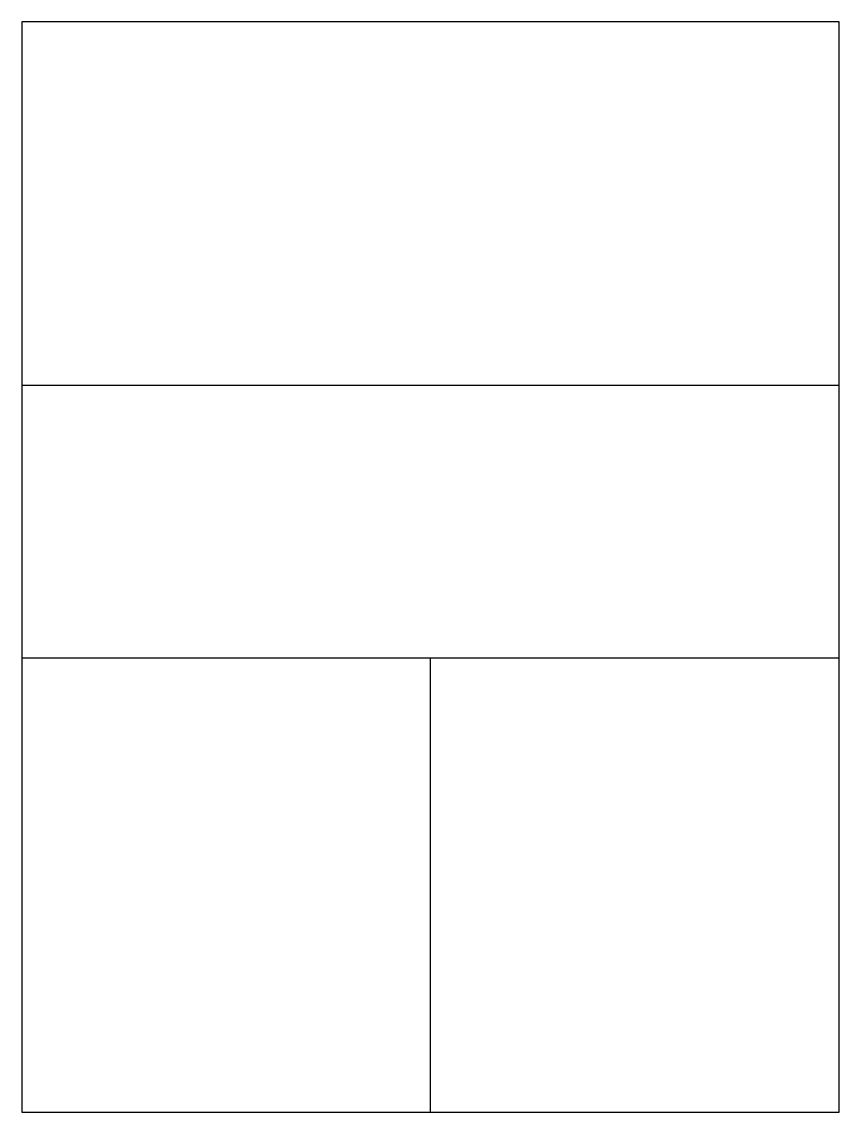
# Model space of a CAD drawing. Header units: metres. Extents: x 0 to 9000, y 0 to 12000.
import ezdxf

# ---------------------------------------------------------------- set-up
doc = ezdxf.new("R2010")
doc.units = ezdxf.units.M

msp = doc.modelspace()

# ---------------------------------------------------------------- linework, layer by layer
at = {"layer": 'WALLS'}
for p, q in [((9000, 12000), (0, 12000)), ((0, 12000), (0, 0)), ((9000, 0), (9000, 12000)), ((0, 8000), (9000, 8000)), ((0, 5000), (9000, 5000)), ((4500, 0), (4500, 5000)), ((0, 0), (9000, 0))]:
    msp.add_line(p, q, dxfattribs=at)

doc.saveas('drawing.dxf')
